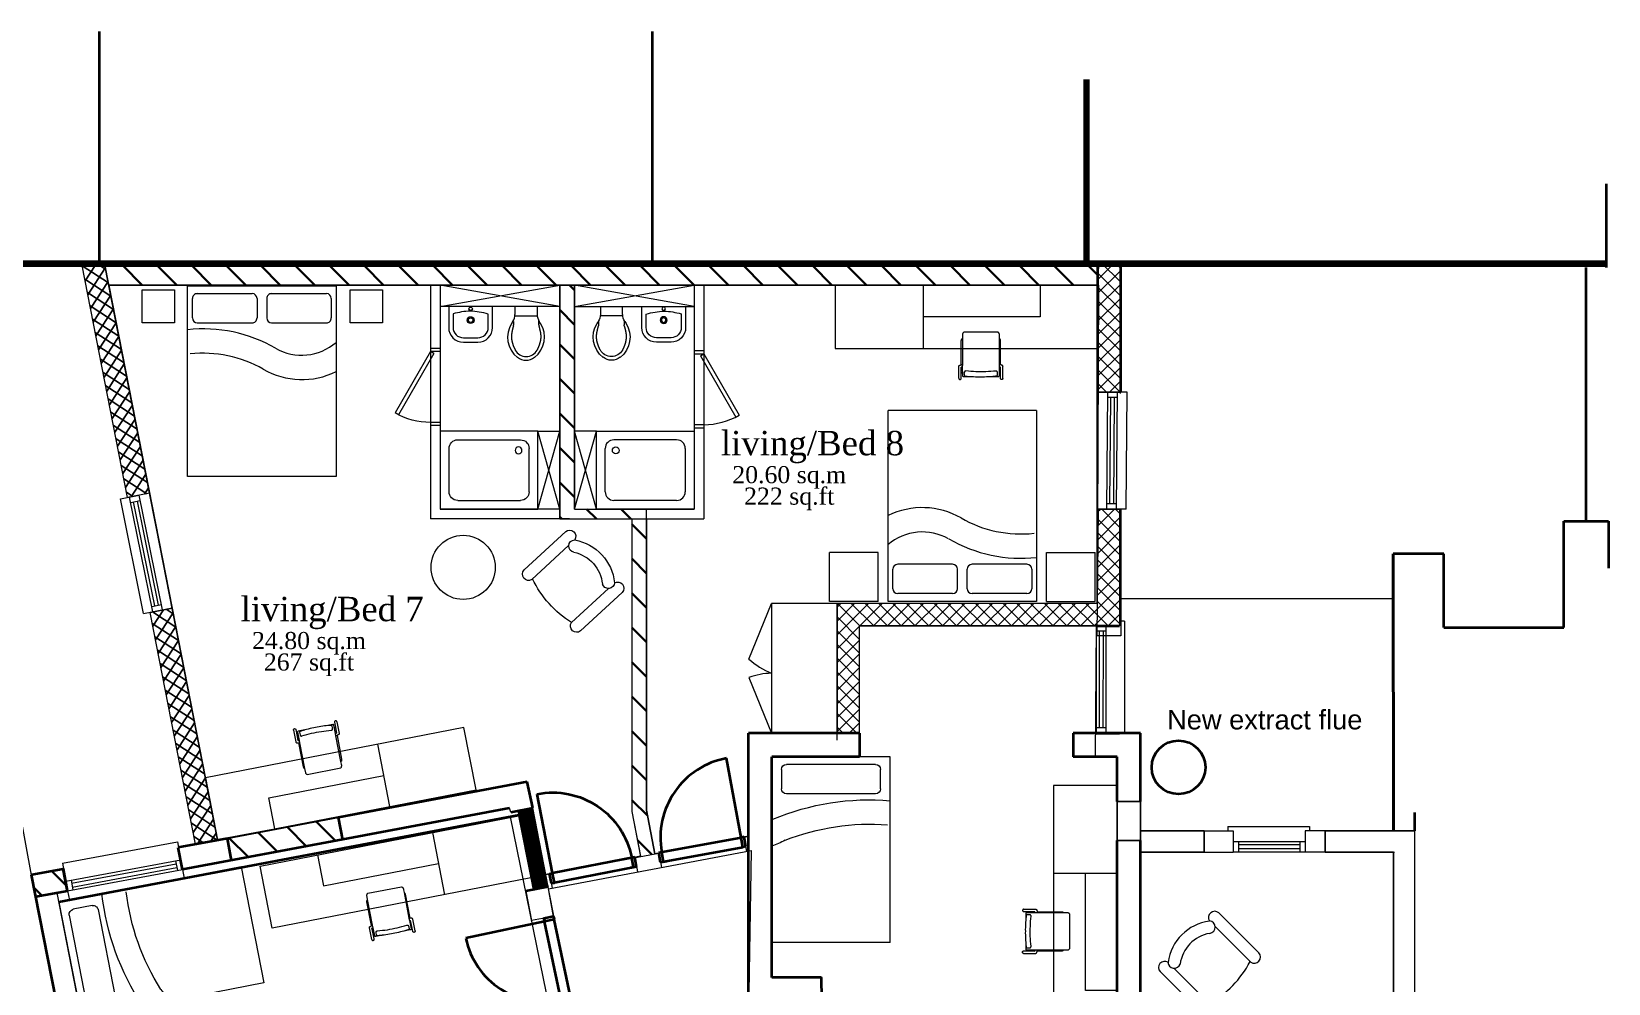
# Model space of a CAD drawing. Header units: millimetres. Extents: x -159872 to 386485, y -250577 to 158966.
# Drawn here: x 114507 to 130675, y 14224 to 23982 of the extents above; entities that cross this region are included whole.
import ezdxf

# ---------------------------------------------------------------- set-up
doc = ezdxf.new("R2010")
doc.units = ezdxf.units.MM
doc.layers.get('0').update_dxf_attribs({"lineweight": 25})
for name, color, linetype, lineweight in [('LDS-equipment-kitchen equipment', 3, 'Continuous', 13), ('LDS-ffe-furniture-loose', 5, 'Continuous', 13), ('LDS-hatch', 253, 'Continuous', 9), ('LDS-hatch_Hatch', 7, 'Continuous', 5), ('LDS-services-sanitary', 5, 'Continuous', 13), ('LDS-struct-extg-doors windows', 7, 'Continuous', 9), ('LDS-struct-extg-stairs', 7, 'Continuous', 9), ('LDS-struct-extg-walls', 1, 'Continuous', 40), ('LDS-text-1-50', 7, 'Continuous', 9), ('LDS-text-room names', 3, 'Continuous', 18)]:
    doc.layers.add(name, color=color, linetype=linetype, lineweight=lineweight)
doc.styles.add('Arial', font='Arial.ttf')
doc.styles.add('Times New Roman', font='Times New Roman.ttf')

# ---------------------------------------------------------------- blocks, each defined once
blk = doc.blocks.new('1000 X800 SHOWER')
at = {"layer": 'LDS-services-sanitary'}
for p, q in [((89, 178), (89, 822)), ((178, 911), (622, 911)), ((711, 178), (711, 822)), ((178, 89), (622, 89))]:
    blk.add_line(p, q, dxfattribs=at)
at = {"layer": 'LDS-services-sanitary', "flags": 128}
blk.add_lwpolyline([(800, 0), (0, 0), (0, 1000), (800, 1000)], close=True, dxfattribs=at)
at = {"layer": 'LDS-services-sanitary'}
blk.add_circle((603, 802), 35, dxfattribs=at)
for centre, start, end in [((178, 822), 90, 180), ((622, 822), 0, 90), ((178, 178), 180, 270), ((622, 178), 270, 0)]:
    blk.add_arc(centre, 88.8, start, end, dxfattribs=at)
blk = doc.blocks.new('WC1')
at = {"layer": 'LDS-equipment-kitchen equipment'}
for p, q in [((-18, 139), (-18, 98)), ((228, 45), (-1, 45)), ((0, -50), (0, 31)), ((0, -50), (0, 31)), ((227, 31), (227, -50)), ((227, 31), (227, -50)), ((242, 105), (242, 139)), ((0, -50), (227, -50))]:
    blk.add_line(p, q, dxfattribs=at)
for centre, radius, start, end in [((114, 364), 138, 50.8108, 129.1892), ((189, 264), 264, 128.1188, 212.0944), ((112, 336), 128, 28.2722, 151.7278), ((39, 264), 264, 327.9056, 51.8812), ((235, 282), 312, 210.4324, 214.5028), ((-132, 31), 132, 0, 33.8429), ((-132, 31), 132, 0, 33.8429), ((-49, 139), 30.6, 359.9576, 16.2225), ((360, 31), 132, 146.1572, 180), ((360, 31), 132, 146.1572, 180), ((273, 139), 30.7, 163.7994, 180.0206), ((-6, 282), 312, 325.4972, 329.5676)]:
    blk.add_arc(centre, radius, start, end, dxfattribs=at)
for points in [[(-1, 397), (-6, 388), (-10, 379), (-14, 370), (-18, 360), (-22, 351), (-25, 341), (-28, 331), (-31, 322), (-34, 312), (-36, 302), (-38, 293), (-39, 283), (-40, 274), (-40, 264), (-40, 254), (-40, 243), (-38, 232), (-37, 221), (-35, 209), (-32, 197), (-29, 184), (-26, 172), (-23, 160), (-20, 148)], [(243, 148), (247, 160), (250, 172), (253, 184), (256, 197), (258, 209), (260, 221), (262, 232), (263, 243), (264, 254), (264, 264), (263, 274), (262, 283), (261, 293), (259, 302), (257, 312), (255, 322), (252, 331), (249, 341), (246, 351), (242, 360), (238, 370), (234, 379), (229, 388), (225, 397)]]:
    blk.add_open_spline(points, degree=2, dxfattribs=at)
blk = doc.blocks.new('BASIN-4')
at = {"layer": 'LDS-services-sanitary'}
for p, q in [((0, 0), (225, 0)), ((225, 0), (450, 0))]:
    blk.add_line(p, q, dxfattribs=at)
at = {"layer": 'LDS-services-sanitary', "flags": 128}
for points in [[(450, 0), (450, 216, 0.414214), (300, 366), (150, 366, 0.414214), (0, 216), (0, 0)], [(405, 77), (405, 216, 0.414214), (300, 321), (150, 321, 0.414214), (45, 216), (45, 79)]]:
    blk.add_lwpolyline(points, format="xyb", dxfattribs=at)
at = {"layer": 'LDS-services-sanitary'}
for centre, radius in [((225, 140), 35), ((225, 140), 23), ((225, 23), 17.5)]:
    blk.add_circle(centre, radius, dxfattribs=at)
for centre, start, end in [((254, 747), 252.6405, 267.9769), ((204, 747), 272.0231, 286.6499)]:
    blk.add_arc(centre, 700, start, end, dxfattribs=at)
blk = doc.blocks.new('DOOR790L-PART OPEN')
at = {"layer": 'LDS-struct-extg-doors windows', "color": 4}
for p, q in [((-100, 32), (-463, 661)), ((-65, 52), (-428, 681)), ((0, 790), (-100, 790)), ((-100, 758), (-100, 790)), ((0, 758), (-100, 758)), ((0, 758), (0, 790)), ((-65, 52), (-100, 32)), ((0, 32), (-100, 32)), ((-100, 0), (-100, 32)), ((0, 0), (-100, 0)), ((0, 0), (0, 32))]:
    blk.add_line(p, q, dxfattribs=at)
blk.add_arc((-100, 33), 726, 90, 120.0282, dxfattribs=at)
blk = doc.blocks.new('F-sbed')
at = {"layer": 'LDS-ffe-furniture-loose', "linetype": 'Continuous'}
for p, q in [((1905, 14), (0, 14)), ((0, -1200), (0, 14)), ((1905, -1200), (1905, 14)), ((80, -1050), (80, -136)), ((130, -86), (330, -86)), ((380, -1050), (380, -136)), ((330, -1100), (130, -1100)), ((1905, -1200), (0, -1200))]:
    blk.add_line(p, q, dxfattribs=at)
for centre, radius, start, end in [((3008, -987), 2566, 157.2949, 184.7696), ((190, 268), 521, 329.6191, 330.8848), ((190, 268), 771, 329.6191, 340.7991), ((130, -136), 50, 90, 180), ((330, -136), 50, 0, 90), ((3043, -987), 2351, 158.4388, 184.5383), ((130, -1050), 50, 180, 270), ((330, -1050), 50, 270, 0)]:
    blk.add_arc(centre, radius, start, end, dxfattribs=at)
blk = doc.blocks.new('OFFICE CHAIR')
at = {"layer": 'LDS-ffe-furniture-loose'}
for p, q in [((-12, 20), (108, 349)), ((108, 349), (111, 353)), ((111, 353), (114, 354)), ((114, 354), (117, 355)), ((117, 355), (120, 356)), ((120, 356), (123, 356)), ((123, 356), (126, 356)), ((126, 356), (128, 356)), ((128, 356), (131, 356)), ((131, 356), (134, 356)), ((134, 356), (137, 355)), ((137, 355), (140, 354)), ((140, 354), (143, 353)), ((143, 353), (145, 352)), ((145, 352), (172, 342)), ((174, 343), (172, 342)), ((172, 342), (424, 250)), ((176, 344), (174, 343)), ((178, 345), (176, 344)), ((180, 345), (178, 345)), ((182, 346), (180, 345)), ((184, 346), (182, 346)), ((186, 346), (184, 346)), ((188, 346), (186, 346)), ((190, 346), (188, 346)), ((192, 346), (190, 346)), ((194, 345), (192, 346)), ((196, 345), (194, 345)), ((429, 260), (196, 345)), ((425, 252), (424, 250)), ((424, 250), (449, 242)), ((426, 254), (425, 252)), ((427, 256), (426, 254)), ((428, 258), (427, 256)), ((429, 260), (428, 258)), ((430, 261), (429, 260)), ((431, 263), (430, 261)), ((433, 265), (431, 263)), ((434, 266), (433, 265)), ((435, 268), (434, 266)), ((437, 269), (435, 268)), ((438, 271), (437, 269)), ((439, 272), (438, 271)), ((440, 274), (439, 272)), ((441, 275), (440, 274)), ((442, 276), (441, 275)), ((443, 277), (442, 276)), ((445, 278), (443, 277)), ((446, 279), (445, 278)), ((448, 279), (446, 279)), ((449, 279), (448, 279)), ((451, 279), (449, 279)), ((449, 242), (453, 252)), ((449, 242), (528, 213)), ((452, 279), (451, 279)), ((454, 278), (452, 279)), ((453, 252), (453, 252)), ((486, 240), (453, 252)), ((511, 231), (453, 252)), ((569, 237), (454, 278)), ((460, 144), (467, 169)), ((467, 169), (473, 194)), ((473, 194), (474, 196)), ((474, 196), (475, 198)), ((475, 198), (476, 199)), ((476, 199), (477, 201)), ((477, 201), (479, 202)), ((479, 202), (481, 203)), ((481, 203), (482, 204)), ((482, 204), (484, 205)), ((484, 205), (487, 205)), ((487, 240), (486, 240)), ((487, 205), (489, 205)), ((489, 205), (491, 205)), ((491, 205), (493, 204)), ((493, 204), (495, 203)), ((496, 225), (495, 225)), ((495, 203), (497, 203)), ((497, 225), (496, 225)), ((499, 226), (497, 225)), ((497, 203), (500, 202)), ((500, 226), (499, 226)), ((502, 227), (500, 226)), ((500, 202), (502, 201)), ((503, 227), (502, 227)), ((502, 201), (504, 200)), ((504, 228), (503, 227)), ((506, 228), (504, 228)), ((504, 200), (506, 199)), ((507, 229), (506, 228)), ((506, 199), (509, 199)), ((508, 230), (507, 229)), ((510, 230), (508, 230)), ((509, 199), (511, 198)), ((511, 231), (510, 230)), ((561, 213), (511, 231)), ((534, 200), (511, 136)), ((511, 198), (513, 197)), ((523, 188), (511, 136)), ((513, 197), (515, 196)), ((515, 196), (518, 195)), ((518, 195), (520, 195)), ((520, 195), (520, 194)), ((520, 194), (521, 194)), ((521, 194), (521, 194)), ((521, 194), (522, 193)), ((522, 193), (522, 193)), ((522, 193), (523, 192)), ((523, 192), (523, 191)), ((523, 191), (523, 191)), ((523, 191), (523, 190)), ((523, 190), (523, 189)), ((523, 189), (523, 189)), ((523, 189), (523, 188)), ((528, 213), (529, 212)), ((529, 212), (530, 212)), ((530, 212), (531, 211)), ((531, 211), (532, 210)), ((532, 210), (533, 209)), ((533, 209), (534, 208)), ((534, 208), (534, 206)), ((534, 206), (535, 205)), ((535, 203), (534, 201)), ((534, 201), (534, 200)), ((535, 205), (535, 204)), ((535, 204), (535, 203)), ((564, 213), (561, 213)), ((567, 213), (564, 213)), ((570, 214), (567, 213)), ((569, 237), (572, 235)), ((573, 216), (570, 214)), ((572, 235), (574, 233)), ((575, 218), (573, 216)), ((574, 233), (576, 230)), ((576, 221), (575, 218)), ((576, 230), (577, 227)), ((577, 224), (576, 221)), ((577, 227), (577, 224)), ((-11, 15), (-12, 20)), ((-10, 14), (-11, 15)), ((-10, 12), (-10, 14)), ((-9, 11), (-10, 12)), ((-8, 10), (-9, 11)), ((-7, 8), (-8, 10)), ((-6, 7), (-7, 8)), ((-5, 6), (-6, 7)), ((-4, 5), (-5, 6)), ((-3, 3), (-4, 5)), ((-2, 2), (-3, 3)), ((-1, 1), (-2, 2)), ((0, 0), (-1, 1)), ((43, -16), (0, 0)), ((411, -1), (420, 23)), ((420, 23), (429, 47)), ((429, 47), (437, 71)), ((437, 71), (445, 95)), ((445, 95), (453, 120)), ((453, 120), (460, 144)), ((470, 12), (463, -6)), ((476, 29), (470, 12)), ((483, 47), (476, 29)), ((489, 65), (483, 47)), ((495, 83), (489, 65)), ((500, 101), (495, 83)), ((506, 118), (500, 101)), ((511, 136), (506, 118)), ((44, -18), (43, -16)), ((295, -107), (43, -16)), ((44, -19), (44, -18)), ((45, -21), (44, -19)), ((46, -23), (45, -21)), ((48, -25), (46, -23)), ((49, -26), (48, -25)), ((50, -28), (49, -26)), ((52, -29), (50, -28)), ((54, -30), (52, -29)), ((55, -31), (54, -30)), ((57, -32), (55, -31)), ((59, -33), (57, -32)), ((292, -118), (59, -33)), ((292, -119), (293, -117)), ((292, -121), (292, -119)), ((292, -123), (292, -121)), ((292, -125), (292, -123)), ((292, -127), (292, -125)), ((292, -129), (292, -127)), ((292, -132), (292, -129)), ((292, -133), (292, -132)), ((292, -135), (292, -133)), ((292, -136), (292, -135)), ((292, -138), (292, -136)), ((292, -139), (292, -138)), ((293, -141), (292, -139)), ((293, -113), (294, -111)), ((293, -115), (293, -113)), ((293, -117), (293, -115)), ((293, -142), (293, -141)), ((294, -144), (293, -142)), ((294, -109), (295, -107)), ((294, -111), (294, -109)), ((296, -145), (294, -144)), ((319, -116), (295, -107)), ((297, -146), (296, -145)), ((298, -147), (297, -146)), ((300, -147), (298, -147)), ((415, -189), (300, -147)), ((316, -126), (315, -127)), ((373, -148), (315, -127)), ((316, -126), (319, -116)), ((349, -138), (316, -126)), ((399, -144), (319, -116)), ((350, -139), (349, -138)), ((366, -133), (365, -132)), ((367, -135), (366, -133)), ((367, -99), (368, -97)), ((367, -101), (367, -99)), ((367, -103), (367, -101)), ((367, -105), (367, -103)), ((368, -107), (367, -105)), ((368, -136), (367, -135)), ((368, -97), (369, -95)), ((369, -109), (368, -107)), ((369, -137), (368, -136)), ((369, -95), (380, -72)), ((370, -110), (369, -109)), ((369, -138), (369, -137)), ((370, -140), (369, -138)), ((372, -112), (370, -110)), ((371, -141), (370, -140)), ((371, -142), (371, -141)), ((372, -143), (371, -142)), ((373, -113), (372, -112)), ((373, -145), (372, -143)), ((375, -114), (373, -113)), ((373, -146), (373, -145)), ((373, -148), (373, -146)), ((423, -166), (373, -148)), ((377, -115), (375, -114)), ((404, -125), (377, -115)), ((380, -72), (390, -48)), ((390, -48), (401, -25)), ((400, -145), (399, -144)), ((401, -145), (400, -145)), ((401, -25), (411, -1)), ((403, -145), (401, -145)), ((404, -145), (403, -145)), ((405, -125), (404, -125)), ((405, -145), (404, -145)), ((406, -125), (405, -125)), ((405, -125), (405, -125)), ((406, -144), (405, -145)), ((407, -125), (406, -125)), ((406, -125), (406, -125)), ((407, -143), (406, -144)), ((408, -125), (407, -125)), ((408, -143), (407, -143)), ((409, -124), (408, -125)), ((408, -125), (408, -125)), ((409, -142), (408, -143)), ((410, -123), (409, -124)), ((409, -124), (409, -124)), ((410, -141), (409, -142)), ((412, -118), (410, -122)), ((410, -122), (410, -123)), ((410, -123), (410, -123)), ((411, -140), (410, -141)), ((434, -75), (411, -139)), ((411, -139), (411, -140)), ((415, -114), (412, -118)), ((417, -111), (415, -114)), ((419, -107), (417, -111)), ((421, -103), (419, -107)), ((423, -99), (421, -103)), ((425, -95), (423, -99)), ((427, -91), (425, -95)), ((429, -87), (427, -91)), ((431, -83), (429, -87)), ((433, -79), (431, -83)), ((434, -75), (433, -79)), ((442, -58), (434, -75)), ((449, -41), (442, -58)), ((456, -23), (449, -41)), ((463, -6), (456, -23)), ((415, -189), (418, -190)), ((418, -190), (421, -190)), ((421, -190), (424, -189)), ((426, -167), (423, -166)), ((424, -189), (427, -187)), ((428, -169), (426, -167)), ((427, -187), (429, -184)), ((430, -172), (428, -169)), ((429, -184), (431, -182)), ((431, -175), (430, -172)), ((431, -178), (431, -175)), ((431, -182), (431, -178))]:
    blk.add_line(p, q, dxfattribs=at)
blk = doc.blocks.new('Student Desk-Wardrob')
at = {"layer": 'LDS-ffe-furniture-loose'}
for p, q in [((1800, 650), (1800, 0)), ((2700, 650), (2700, 0))]:
    blk.add_line(p, q, dxfattribs=at)
at = {"layer": 'LDS-ffe-furniture-loose', "flags": 128}
for points in [[(2700, 0), (0, 0), (0, 650), (2700, 650)], [(600, 650), (600, 325), (1800, 325)]]:
    blk.add_lwpolyline(points, dxfattribs=at)
at = {"layer": 'LDS-ffe-furniture-loose', "rotation": 290.0000000000001}
blk.add_blockref('OFFICE CHAIR', (1016, 147), dxfattribs=at)
blk = doc.blocks.new('DOOR890R')
at = {"layer": 'LDS-struct-extg-walls'}
blk.add_line((858, 100), (858, 926), dxfattribs=at)
at = {"layer": 'LDS-struct-extg-walls', "color": 4}
for p, q in [((0, 0), (0, 100)), ((0, 100), (858, 100)), ((0, 0), (858, 0)), ((31, 0), (31, 100)), ((31, 0), (62, 0)), ((858, 0), (858, 100)), ((890, 100), (858, 100)), ((890, 0), (890, 100)), ((890, 0), (858, 0))]:
    blk.add_line(p, q, dxfattribs=at)
blk.add_arc((857, 100), 826, 89.9412, 180, dxfattribs=at)
blk = doc.blocks.new('F-double bed')
at = {"layer": 'LDS-ffe-furniture-loose', "linetype": 'Continuous'}
for p, q in [((0, 862), (0, 1362)), ((0, 1362), (500, 1362)), ((500, 862), (500, 1362)), ((0, 862), (500, 862)), ((0, -762), (0, 762)), ((0, 762), (1956, 762)), ((80, 100), (80, 662)), ((130, 712), (330, 712)), ((380, 100), (380, 662)), ((1956, -762), (1956, 762)), ((130, 50), (330, 50)), ((80, -662), (80, -100)), ((130, -50), (330, -50)), ((380, -662), (380, -100)), ((1956, -762), (0, -762)), ((330, -712), (130, -712)), ((0, -862), (0, -1362)), ((0, -862), (500, -862)), ((500, -862), (500, -1362)), ((0, -1362), (500, -1362))]:
    blk.add_line(p, q, dxfattribs=at)
for centre, radius, start, end in [((130, 662), 50, 90, 180), ((330, 662), 50, 0, 90), ((172, 409), 540, 330.1563, 40.8635), ((166, 410), 795, 330.0875, 26.2644), ((130, 100), 50, 180, 270), ((330, 100), 50, 270, 0), ((1925, -602), 1483, 150.0044, 186.2055), ((1925, -602), 1234, 150.0837, 186.1903), ((130, -100), 50, 90, 180), ((330, -100), 50, 0, 90), ((130, -662), 50, 180, 270), ((330, -662), 50, 270, 0)]:
    blk.add_arc(centre, radius, start, end, dxfattribs=at)
blk = doc.blocks.new('F-sa1')
at = {"layer": 'LDS-ffe-furniture-loose', "linetype": 'Continuous'}
for p, q in [((-424, -193), (-424, 387)), ((427, -193), (427, 387)), ((-299, -203), (-299, 312)), ((302, -203), (302, 312))]:
    blk.add_line(p, q, dxfattribs=at)
for centre, radius, start, end in [((0, 0), 497, 52.8056, 127.0134), ((-361, 384), 63.2, 12.0053, 177.1425), ((-252, 355), 63.7, 138.1443, 295.8824), ((0, 0), 372, 54.9453, 127.0134), ((253, 355), 64, 231.9776, 40.4503), ((364, 384), 63.2, 2.8575, 167.9947), ((-361, -190), 63.2, 182.8575, 347.9947), ((-16, 857), 1097, 255.0581, 286.7982), ((364, -190), 63.2, 192.0053, 357.1425)]:
    blk.add_arc(centre, radius, start, end, dxfattribs=at)

msp = doc.modelspace()

# ---------------------------------------------------------------- hatches: boundary and pattern name
at = {"layer": 'LDS-hatch_Hatch', "linetype": 'Continuous', "lineweight": 25}
h = msp.add_hatch(dxfattribs=at)
h.set_pattern_fill('ANSI37_3', color=8, scale=1.6, angle=12, style=0, pattern_type=2)
h.set_pattern_definition([(57, (108264.35, 12618.31), (-83.86706, 54.4639), []), (147, (108264.35, 12618.31), (-54.4639, -83.86706), [])])
h.paths.add_polyline_path([(115491.78386, 19205.89419), (115608.9004, 19228.82993), (115611.25442, 19229.29879), (115611.25595, 19229.29124), (115717.49631, 19250.09702), (115260.4363, 21583.97809), (115026.06731, 21583.97809)])
at = {"layer": 'LDS-hatch_Hatch', "linetype": 'Continuous', "lineweight": 35}
h = msp.add_hatch(dxfattribs=at)
h.set_pattern_fill('ANSI31_2', color=5, scale=4, angle=270, style=0, pattern_type=2)
h.set_pattern_definition([(315, (-415810.8, 153675.1), (176.7767, 176.7767), [])])
h.paths.add_polyline_path([(115260.4363, 21583.97809), (115299.60368, 21383.97809), (125433.87244, 21383.97809), (125433.87244, 21583.97809)])
at = {"layer": 'LDS-hatch_Hatch', "linetype": 'Continuous', "lineweight": 25}
h = msp.add_hatch(dxfattribs=at)
h.set_pattern_fill('ANSI37_3', color=8, scale=1.6, style=0, pattern_type=2)
h.set_pattern_definition([(45, (116986.57, 14825.9), (-70.7107, 70.7107), []), (135, (116986.57, 14825.9), (-70.7107, -70.7107), [])])
h.paths.add_polyline_path([(125447.22245, 21584.10979), (125677.22217, 21583.60927), (125677.22217, 20285.76183), (125433.87244, 20286.10329), (125433.87244, 21623.97809), (125677.22217, 21583.60927)])
at = {"layer": 'LDS-hatch_Hatch', "linetype": 'Continuous', "lineweight": 35}
h = msp.add_hatch(dxfattribs=at)
h.set_pattern_fill('ANSI31_2', color=5, scale=4, angle=270, style=0, pattern_type=2)
h.set_pattern_definition([(315, (-415789.71, 152376.1), (176.7767, 176.7767), [])])
h.paths.add_polyline_path([(120813.02171, 18986.01153), (120813.02171, 19084.1613), (120074.45086, 19086.01153), (120074.45086, 21383.97809), (119923.45086, 21383.97809), (119923.45086, 18986.01153)])
at = {"layer": 'LDS-hatch_Hatch', "linetype": 'Continuous', "lineweight": 25}
h = msp.add_hatch(dxfattribs=at)
h.set_pattern_fill('ANSI37_3', color=8, scale=1.6, style=0, pattern_type=2)
h.set_pattern_definition([(45, (115645.59, 11808.13), (-70.7107, 70.7107), []), (135, (115645.59, 11808.13), (-70.7107, -70.7107), [])])
h.paths.add_polyline_path([(125663.09471, 19085.43901), (125436.94159, 19085.75634), (125432.67014, 18118.70911), (122766.03101, 18118.42994), (122766.03101, 16788.42994), (122996.03101, 16788.42994), (122996.03101, 17888.50577), (125422.48833, 17888.7082), (125422.48833, 17888.72822), (125662.48833, 17888.72822)])
at = {"layer": 'LDS-hatch_Hatch', "linetype": 'Continuous', "lineweight": 35}
h = msp.add_hatch(dxfattribs=at)
h.set_pattern_fill('ANSI31_2', color=5, scale=4, angle=270, style=0, pattern_type=2)
h.set_pattern_definition([(315, (-415378.06, 149446.62), (176.7767, 176.7767), [])])
h.paths.add_polyline_path([(120662.02171, 15987.25485), (120751.87362, 15525.00683), (120897.76555, 15552.55261), (120813.02171, 16001.38514), (120813.02171, 18986.01153), (120662.02171, 18986.01153)])
at = {"layer": 'LDS-hatch_Hatch', "linetype": 'Continuous', "lineweight": 25}
h = msp.add_hatch(dxfattribs=at)
h.set_pattern_fill('ANSI37_3', color=8, scale=1.6, angle=12, style=0, pattern_type=2)
h.set_pattern_definition([(57, (108960.69, 9084.7), (-83.86706, 54.4639), []), (147, (108960.69, 9084.7), (-54.4639, -83.86706), [])])
h.paths.add_polyline_path([(115722.40729, 18028.26402), (115948.11974, 18072.46684), (116413.83629, 15694.38294), (116188.12384, 15650.18011), (115722.40729, 18028.26402)])
h = msp.add_hatch(dxfattribs=at)
h.set_pattern_fill('ANSI31_6', color=254, style=0, pattern_type=2)
h.set_pattern_definition([(45, (1473.34678, -122496.96909), (-0.08838834765, 0.08838834765), [])])
h.paths.add_polyline_path([(119642.80918, 16023.26592), (119497.66463, 15995.05268), (119655.262, 15184.28447), (119803.48771, 15213.09663), (119778.57923, 15341.23962)])
at = {"layer": 'LDS-hatch_Hatch', "linetype": 'Continuous', "lineweight": 35}
h = msp.add_hatch(dxfattribs=at)
h.set_pattern_fill('ANSI31_2', color=5, scale=4, angle=270, style=0, pattern_type=2)
h.set_pattern_definition([(315, (-419051.5, 147895.83), (176.7767, 176.7767), [])])
h.paths.add_polyline_path([(117697.26378, 15698.64906), (117655.14621, 15924.1663), (116515.65112, 15711.35436), (116557.87583, 15485.2634)])
h = msp.add_hatch(dxfattribs=at)
h.set_pattern_fill('ANSI31_2', color=5, scale=4, angle=270, style=0, pattern_type=2)
h.set_pattern_definition([(315, (-421465.4, 147445.02), (176.7767, 176.7767), [])])
h.paths.add_polyline_path([(114508.24949, 15336.41982), (114552.43519, 15110.79483), (114876.84091, 15171.36992), (114832.65217, 15397.01047)])

# ---------------------------------------------------------------- linework, layer by layer
at = {"flags": 128}
for points in [[(125877.35093, 16089.79992), (125637.23985, 16089.79992), (125637.23985, 15689.84237), (125877.35093, 15689.84237)], [(126529.82782, 15789.94234), (125877.43549, 15789.94234), (125877.43549, 15567.97025), (126529.82782, 15567.97025)]]:
    msp.add_lwpolyline(points, close=True, dxfattribs=at)
at = {"layer": 'LDS-ffe-furniture-loose'}
for p, q in [((116106.96805, 21376.10666), (117630.96805, 21376.10666)), ((116106.96805, 19420.10666), (116106.96805, 21376.10666)), ((117630.96805, 21376.10666), (117630.96805, 19420.10666)), ((116156.96805, 21046.10666), (116156.96805, 21246.10666)), ((116206.96805, 21296.10666), (116768.96805, 21296.10666)), ((116818.96805, 21246.10666), (116818.96805, 21046.10666)), ((116918.96805, 21246.10666), (116918.96805, 21046.10666)), ((116968.96805, 21296.10666), (117530.96805, 21296.10666)), ((117580.96805, 21246.10666), (117580.96805, 21046.10666)), ((116206.96805, 20996.10666), (116768.96805, 20996.10666)), ((116968.96805, 20996.10666), (117530.96805, 20996.10666)), ((117630.96805, 19420.10666), (116106.96805, 19420.10666)), ((121863.02956, 17548.2507), (122093.50871, 18118.42994)), ((121863.02956, 17358.60917), (122093.50871, 16788.42994))]:
    msp.add_line(p, q, dxfattribs=at)
at = {"layer": 'LDS-ffe-furniture-loose', "flags": 128}
for points in [[(115972.19586, 20996.57816), (115642.2681, 20996.57816), (115642.2681, 21334.77816), (115972.19586, 21334.77816)], [(118104.03106, 20996.57816), (117774.1033, 20996.57816), (117774.1033, 21334.77816), (118104.03106, 21334.77816)], [(122766.03101, 18118.42994), (122093.50871, 18118.42994), (122093.50871, 16788.42994), (122766.03101, 16788.42994)]]:
    msp.add_lwpolyline(points, close=True, dxfattribs=at)
at = {"layer": 'LDS-ffe-furniture-loose'}
msp.add_circle((118932.57259, 18489.14243), 328.80902, dxfattribs=at)
for centre, radius, start, end in [((116206.96805, 21246.10666), 50, 89.999999998, 180), ((116768.96805, 21246.10666), 50, 0, 89.999999998), ((116968.96805, 21246.10666), 50, 89.999999998, 180), ((117530.96805, 21246.10666), 50, 0, 89.999999998), ((116206.96805, 21046.10666), 50, 180, 269.999999998), ((116768.96805, 21046.10666), 50, 269.999999998, 0), ((116968.96805, 21046.10666), 50, 180, 269.999999998), ((117530.96805, 21046.10666), 50, 269.999999998, 0), ((116267.32431, 19451.31377), 1483.48515, 60.004407921, 96.205471042), ((117277.68149, 21204.47733), 539.97963, 240.156261505, 310.863491015), ((116267.32434, 19451.26251), 1233.53636, 60.08368086, 96.190253916), ((117279.08003, 21209.70786), 795.20207, 240.0875402, 296.264392159), ((122410.97381, 18164.48056), 824.6103, 228.356885781, 247.357002847), ((122093.50871, 16788.42994), 615, 90, 112.009656658)]:
    msp.add_arc(centre, radius, start, end, dxfattribs=at)
at = {"layer": 'LDS-hatch'}
for p, q in [((116056.49807, 15391.64297), (116073.79189, 15300.13939)), ((114876.60156, 15172.76997), (114895.03468, 15077.93975))]:
    msp.add_line(p, q, dxfattribs=at)
at = {"layer": 'LDS-hatch', "flags": 128}
for points in [[(115717.49631, 19250.09702), (115491.78386, 19205.89419), (115026.06731, 21583.97809), (125447.22245, 21584.10979), (125434.85711, 21383.97809), (115299.60368, 21383.97809), (115948.11974, 18072.46684)], [(125447.22245, 21584.10979), (125677.22217, 21583.60927), (125677.22217, 20285.76183), (125433.87244, 20286.10329), (125433.87244, 21623.97809), (125677.22217, 21583.60927)], [(125445.28072, 19085.74464), (125675.28071, 19085.6281), (125675.3889, 17788.7293), (125432.5786, 17788.70904), (125445.28072, 19085.74464)], [(115722.40729, 18028.26402), (115948.11974, 18072.46684), (116413.83629, 15694.38294), (116188.12384, 15650.18011), (115722.40729, 18028.26402)], [(125185.73069, 16548.42994), (125637.43577, 16548.42994), (125637.35441, 16089.84235), (125877.35094, 16089.84235), (125877.47447, 16788.42994), (125185.73069, 16788.42994)], [(125637.28344, 13262.46796), (125876.85098, 13262.46796), (125877.35441, 15689.84236), (125637.28344, 15689.84236), (125636.85276, 13262.46796)], [(119806.40895, 15193.84387), (121884.80802, 15586.26532), (121856.97831, 13922.0298), (122002.68469, 13922.0298), (122002.68469, 11723.29648), (122459.89702, 11719.31105), (122447.55836, 10303.8095), (122452.36254, 10323.95636), (122452.36254, 9235.13762), (122712.89576, 9227.31208), (122713.19063, 9401.44541), (122443.20089, 9401.44541), (122443.20089, 9191.40902), (122165.64005, 9191.40902), (122775.17291, 6053.30411), (123562.51343, 6053.30411), (123555.71004, 4517.50324), (122666.01479, 4540.79178), (122672.81818, 4800.70275), (121861.73129, 4808.67419), (119806.40895, 15193.84387)]]:
    msp.add_lwpolyline(points, dxfattribs=at)
at = {"layer": 'LDS-services-sanitary'}
for p, q in [((118598.45086, 21383.97809), (118598.45086, 18986.01153)), ((118698.45086, 21383.97809), (118698.45086, 19086.01153)), ((119923.45086, 21383.97809), (118698.45086, 21383.97809)), ((119923.45086, 21163.97809), (118698.45086, 21383.97809)), ((118698.45086, 21163.97809), (119923.45086, 21383.97809)), ((119923.45086, 21383.97809), (119923.45086, 19086.01153)), ((120074.45086, 21383.97809), (120074.45086, 19086.01153)), ((120074.45086, 21383.97809), (121299.45086, 21383.97809)), ((120074.45086, 21163.97809), (121299.45086, 21383.97809)), ((121299.45086, 21163.97809), (120074.45086, 21383.97809)), ((121299.45086, 21383.97809), (121299.45086, 19086.01153)), ((121399.45086, 21383.97809), (121399.45086, 18986.01153)), ((119923.45086, 21163.97809), (118698.45086, 21163.97809)), ((120074.45086, 21163.97809), (121299.45086, 21163.97809)), ((119698.45086, 19886.04153), (119923.45086, 19886.04153)), ((119923.45086, 19086.01153), (119698.45086, 19886.04153)), ((119698.45086, 19086.01153), (119923.45086, 19886.04153)), ((120299.45086, 19886.04153), (120074.45086, 19886.04153)), ((120074.45086, 19086.01153), (120299.45086, 19886.04153)), ((120299.45086, 19086.01153), (120074.45086, 19886.04153)), ((119923.45086, 19086.01153), (118698.45086, 19086.01153)), ((120074.45086, 19086.01153), (121299.45086, 19086.01153)), ((120023.45086, 18986.01153), (118598.45086, 18986.01153)), ((119974.45086, 18986.01153), (121399.45086, 18986.01153))]:
    msp.add_line(p, q, dxfattribs=at)
at = {"layer": 'LDS-struct-extg-doors windows'}
for p, q in [((114508.45806, 15335.28428), (113355.04061, 21583.97809)), ((115491.78386, 19205.89419), (115026.06731, 21583.97809)), ((115260.4363, 21583.97809), (115251.77976, 21628.18092)), ((119337.02171, 21583.97809), (115260.4363, 21583.97809)), ((115260.4363, 21583.97809), (115717.49631, 19250.09702)), ((115717.49631, 19250.09702), (115260.4363, 21583.97809)), ((125435.03632, 21583.75822), (125433.87196, 20285.76183)), ((125665.03627, 21583.60927), (125663.87201, 20285.76183)), ((125676.05791, 20285.76183), (125677.22241, 21583.97809)), ((125677.22217, 21583.60927), (125676.05791, 20285.76183)), ((115299.60368, 21383.97809), (125447.09284, 21383.97809)), ((119923.45086, 18986.01153), (119923.45086, 21383.97809)), ((120074.45086, 19086.01153), (120074.45086, 21383.97809)), ((125432.18962, 19086.79535), (125433.87196, 20285.76183)), ((125675.66934, 20285.76183), (125433.87196, 20285.76183)), ((125433.87196, 20285.76183), (125663.87174, 20285.4391)), ((125532.18342, 19086.65504), (125542.13039, 20285.61764)), ((125641.87539, 20230.15654), (125541.87646, 20230.61823)), ((125544.53061, 20285.60656), (125542.13039, 20285.61764)), ((125739.24515, 20284.70758), (125542.13039, 20285.61764)), ((125562.43703, 19141.51595), (125571.87614, 20230.47972)), ((125602.4366, 19141.33128), (125611.87571, 20230.29505)), ((125632.18236, 19086.19336), (125642.12932, 20285.15596)), ((125729.29819, 19085.74498), (125739.24515, 20284.70758)), ((115717.49631, 19250.09702), (115491.78386, 19205.89419)), ((115947.92134, 18073.47993), (115717.49631, 19250.09702)), ((115417.93485, 19190.79419), (115611.25442, 19229.29879)), ((115656.47191, 18015.75788), (115417.93485, 19190.79419)), ((115751.71789, 18034.72859), (115513.18084, 19209.7649)), ((115523.92448, 19155.82443), (115621.99806, 19175.35833)), ((115770.39632, 18094.52923), (115553.34655, 19161.6846)), ((115809.62576, 18102.34278), (115592.57598, 19169.49816)), ((115608.9004, 19228.82993), (115611.25442, 19229.29879)), ((115849.79147, 18054.26249), (115611.25442, 19229.29879)), ((120074.45086, 19086.01153), (120828.12756, 19086.01153)), ((125432.18817, 19085.76301), (125662.18794, 19085.44028)), ((125432.67862, 18120.62773), (125433.04589, 19087.67949)), ((125433.09483, 19085.76183), (125432.67862, 18120.62773)), ((125675.66934, 19085.76183), (125433.09483, 19085.76183)), ((125729.29819, 19085.74498), (125532.18342, 19086.65504)), ((125632.43628, 19141.19277), (125532.43735, 19141.65445)), ((125663.09488, 19085.76183), (125662.48833, 17888.72822)), ((125675.28078, 19085.76183), (125674.69957, 17938.72822)), ((125675.01166, 18170.28587), (125675.28078, 19085.76183)), ((119923.45086, 18986.01153), (120701.95219, 18986.01153)), ((120662.02171, 18986.01153), (120662.02171, 15987.25485)), ((120813.02171, 18986.01153), (120813.02171, 16001.38514)), ((115740.97425, 18088.66906), (115839.04783, 18108.20295)), ((125432.67862, 18120.62773), (122766.03101, 18118.50091)), ((122766.03101, 16788.42994), (122766.03101, 18118.50091)), ((122766.03101, 16718.10596), (122766.03101, 18118.42994)), ((125675.01166, 18170.28587), (128465.99127, 18170.28587)), ((115656.47191, 18015.75788), (115849.79147, 18054.26249)), ((115948.11974, 18072.46684), (115722.40729, 18028.26402)), ((116188.12384, 15650.18011), (115722.40729, 18028.26402)), ((116413.83629, 15694.38294), (115948.11974, 18072.46684)), ((125662.57866, 17888.72823), (122996.03101, 17888.50577)), ((122996.03101, 16788.42994), (122996.03101, 17888.50577)), ((125422.48833, 17888.72822), (125422.46266, 16788.06111)), ((125522.48833, 17833.72822), (125422.48833, 17833.72822)), ((125432.57861, 17888.72822), (125432.5786, 17888.70904)), ((125452.48833, 17833.72822), (125452.46266, 16843.06111)), ((125492.48833, 17833.72822), (125492.46266, 16843.06111)), ((125522.48833, 17888.72822), (125522.46266, 16788.06111)), ((125714.00038, 17938.72822), (125662.48833, 17938.72822)), ((125714.00038, 17938.72822), (125714.00038, 16788.72822)), ((125522.46266, 16843.06111), (125422.46266, 16843.06111)), ((125431.93081, 16788.42994), (125431.93066, 16788.21006)), ((125661.93062, 16788.06111), (125661.93062, 16788.06111)), ((125714.00038, 16788.72822), (125662.48833, 16788.72822)), ((125674.11685, 16788.72822), (125674.11652, 16788.06111)), ((119420.31043, 15980.01655), (119407.76901, 16021.84523)), ((119803.48771, 15213.09663), (119645.89033, 16023.86484)), ((125637.23985, 15689.84237), (125637.35441, 16089.84235)), ((125637.31058, 16089.84236), (125877.35093, 16089.79992)), ((125637.35441, 16089.84235), (125877.35094, 16089.84235)), ((125877.35441, 16089.84235), (125877.35441, 15689.84236)), ((116515.65112, 15711.35436), (117655.14621, 15924.1663)), ((119655.262, 15184.28447), (119497.66463, 15995.05268)), ((120662.02171, 15987.25485), (120749.38716, 15524.53736)), ((120813.02171, 16001.38514), (120897.76555, 15552.55261)), ((116557.87583, 15485.2634), (117697.27672, 15698.65149)), ((117697.27672, 15698.65147), (117697.70443, 15696.28963)), ((119778.57923, 15341.23962), (121856.97831, 15733.66107)), ((121810.7282, 15725.00629), (121838.55792, 15577.61054)), ((125637.23985, 15689.84237), (125877.2802, 15689.79992)), ((125637.28344, 15689.84236), (125877.28021, 15689.84236)), ((125877.43549, 15789.94234), (126827.35093, 15789.94234)), ((126529.82782, 15567.97025), (126529.82782, 15789.94234)), ((126773.02335, 15834.19831), (126773.02335, 15789.94234)), ((126773.02335, 15834.19831), (127610.26295, 15834.19831)), ((126827.35093, 15789.94234), (126827.35093, 15567.97025)), ((127564.59053, 15789.94234), (127564.59053, 15567.97025)), ((127769.59053, 15789.94234), (127564.59053, 15789.94234)), ((127610.26295, 15834.19831), (127610.26295, 15789.94234)), ((127769.59053, 15567.97025), (127769.59053, 15789.94234)), ((127769.59053, 15789.94234), (128689.59053, 15789.94234)), ((128689.59053, 9155.76681), (128689.59053, 15789.94234)), ((114825.21224, 15456.54571), (116005.10876, 15675.41871)), ((116005.10876, 15675.41871), (116038.67877, 15490.04253)), ((119806.40895, 15193.84387), (121884.80802, 15586.26532)), ((120939.24294, 15560.55065), (120967.07266, 15413.1549)), ((125877.43549, 15567.97025), (126529.82782, 15567.97025)), ((126529.82782, 15567.97025), (126827.35093, 15567.97025)), ((126827.35093, 15677.28219), (126882.35093, 15677.28219)), ((126827.35093, 15677.28219), (126882.35093, 15677.28219)), ((126827.35093, 15677.28219), (127564.59053, 15677.28219)), ((127564.59053, 15567.97025), (126827.35093, 15567.97025)), ((126882.35093, 15677.28219), (126882.35093, 15567.97025)), ((126882.35093, 15647.28219), (127509.59053, 15647.28219)), ((126882.35093, 15607.28219), (127509.59053, 15607.28219)), ((127509.59053, 15677.28219), (127564.59053, 15677.28219)), ((127509.59053, 15677.28219), (127509.59053, 15567.97025)), ((127509.59053, 15677.28219), (127564.59053, 15677.28219)), ((127564.59053, 15567.97025), (127509.59053, 15567.97025)), ((127769.59053, 15567.97025), (127564.59053, 15567.97025)), ((127769.59053, 15567.97025), (128469.59053, 15567.97025)), ((128469.59053, 15567.97025), (127769.59053, 15567.97025)), ((127769.59053, 15567.97025), (128482.05236, 15567.97025)), ((128469.59053, 9157.68451), (128469.59053, 15567.97025)), ((114825.21224, 15456.54571), (114858.78225, 15271.16952)), ((114858.78225, 15271.16952), (116038.67877, 15490.04253)), ((114876.60156, 15172.76997), (116056.49807, 15391.64297)), ((114918.2478, 15251.45027), (115989.90481, 15450.72205)), ((114925.37552, 15212.09045), (115997.03253, 15411.36223)), ((115984.55902, 15480.24191), (116002.42014, 15381.61142)), ((116056.07036, 15394.00481), (116056.49807, 15391.64297)), ((120691.16542, 15518.58345), (120719.91377, 15366.32224)), ((114912.90201, 15280.97014), (114930.72131, 15182.57059)), ((115358.37275, 15262.13942), (115357.52076, 15266.48994)), ((119858.67434, 14909.85016), (119803.48771, 15213.09663)), ((119817.83101, 15348.65073), (119845.66073, 15201.25498)), ((118283.65007, -2797.14825), (114768.70567, 15151.17822)), ((119574.93924, 15168.67131), (119633.64588, 14868.89812)), ((119589.70611, 15089.63141), (119590.39277, 15089.76105)), ((119608.25925, 14991.36757), (119609.61183, 14991.62295)), ((119858.67434, 14909.85016), (119633.64588, 14868.89812))]:
    msp.add_line(p, q, dxfattribs=at)
at = {"layer": 'LDS-struct-extg-doors windows', "flags": 128}
for points in [[(125446.05786, 20285.76183), (125447.22245, 21584.10979), (119488.02171, 21583.97809)], [(125876.12514, 9157.68451), (128689.59053, 9157.68451), (128689.59053, 15789.94234), (127769.59053, 15789.94234), (127769.59053, 15567.97025), (128469.59053, 15567.97025), (128469.59053, 9157.68451)]]:
    msp.add_lwpolyline(points, dxfattribs=at)
msp.add_lwpolyline([(126529.82782, 15788.4989), (125877.43549, 15788.4989), (125877.43549, 15567.97025), (126529.82782, 15567.97025)], close=True, dxfattribs=at)
at = {"layer": 'LDS-struct-extg-walls'}
for p, q in [((115204.77992, 21572.7575), (115204.77992, 23982.39149)), ((120874.77992, 21583.97809), (120874.77992, 23982.39149)), ((125305.52268, 21603.97809), (125305.52268, 23489.77692)), ((125325.52268, 21603.97809), (125325.52268, 23489.77692)), ((125345.52268, 21583.97809), (125345.52268, 23489.77692)), ((130654.77428, 21563.97809), (130654.77428, 22420.65751)), ((112995.52268, 21623.97809), (130654.77428, 21623.97809)), ((112995.52268, 21603.97809), (130654.77428, 21603.97809)), ((112995.52268, 21583.97809), (130654.77428, 21583.97809)), ((130447.38141, 18963.97809), (130447.38141, 21563.97809)), ((125663.87201, 20285.76183), (125676.05791, 20285.76183)), ((130217.38141, 18963.97809), (130674.7236, 18963.97809)), ((130217.38141, 17873.97809), (130217.38141, 18963.97809)), ((130674.7236, 18963.97809), (130674.7236, 18482.51817)), ((128469.59053, 15793.51232), (128465.99127, 18629.20729)), ((128987.38141, 18629.20729), (128465.99127, 18629.20729)), ((128465.99127, 18629.20729), (128469.59053, 15793.51232)), ((128987.38141, 17873.97809), (128987.38141, 18629.20729)), ((125422.48833, 17888.72822), (125662.48833, 17888.72822)), ((128987.38141, 17873.97809), (130217.38141, 17873.97809)), ((122996.03101, 16788.42994), (121856.97831, 16788.42994)), ((121856.97831, 13922.0298), (121856.97831, 16788.42994)), ((122996.03101, 16788.42994), (122996.03101, 16548.42994)), ((125877.47447, 16788.42994), (125185.73069, 16788.42994)), ((125185.73069, 16788.42994), (125185.73069, 16548.42994)), ((125422.46266, 16788.06111), (125662.46266, 16788.06111)), ((125877.35094, 16089.84235), (125877.47447, 16788.42994)), ((122996.03101, 16548.42994), (122096.97831, 16548.42994)), ((122096.97831, 14283.3378), (122096.97831, 16548.42994)), ((125637.43577, 16548.42994), (125185.73069, 16548.42994)), ((125637.35441, 16089.84235), (125637.43577, 16548.42994)), ((119589.70611, 16290.02348), (117655.03907, 15924.74)), ((119646.97465, 16024.07561), (119589.70611, 16290.02348)), ((119407.85319, 16021.86114), (117697.26378, 15698.64904)), ((119420.31043, 15980.01655), (119646.97465, 16024.07561)), ((119506.62953, 15948.93224), (114787.1551, 15056.97009)), ((117697.70443, 15696.28963), (117655.03907, 15924.74)), ((128689.59053, 15789.94234), (128689.59053, 15977.12495)), ((116515.65112, 15711.35436), (116012.29825, 15617.34011)), ((117697.37782, 15698.03843), (116056.49807, 15391.64297)), ((116557.87583, 15485.2634), (116515.65112, 15711.35436)), ((125636.85276, 13262.46796), (125637.28344, 15689.84236)), ((125876.85098, 13262.46796), (125877.28021, 15689.84236)), ((116056.49807, 15391.64297), (116012.29825, 15617.34011)), ((114832.65217, 15397.01047), (114511.7186, 15337.06777)), ((114876.84091, 15171.36992), (114832.20547, 15399.29144)), ((114876.60156, 15172.76997), (114834.37684, 15398.86093)), ((116052.94577, 15410.66369), (116052.8128, 15410.63887)), ((115009.95723, 12774.55448), (114508.35717, 15335.86999)), ((119803.48771, 15213.09663), (119574.93924, 15168.67131)), ((114876.84091, 15171.36992), (114552.58953, 15110.82365)), ((122603.92409, 14283.61571), (122096.97831, 14283.61571)), ((122603.92409, 14283.61571), (122613.74556, 13459.9369))]:
    msp.add_line(p, q, dxfattribs=at)
msp.add_circle((126266.94998, 16439.16561), 275, dxfattribs=at)
at = {"layer": 'LDS-text-1-50'}
msp.add_line((127564.59053, 15567.97025), (126827.35093, 15567.97025), dxfattribs=at)
at = {"layer": 'LDS-text-1-50', "flags": 128}
for points in [[(119778.57923, 15341.23962), (119589.70611, 16290.02348), (116413.83629, 15694.38294), (115299.60368, 21383.97809), (119923.45086, 21383.97809), (119923.45086, 18986.01153), (120662.02171, 18986.01153), (120662.02171, 15987.25485), (120750.86648, 15530.18816)], [(115438.91255, 11728.90732), (120091.81523, 12633.36982), (119419.3815, 15932.44687), (114787.15511, 15056.97004)]]:
    msp.add_lwpolyline(points, close=True, dxfattribs=at)
for points in [[(121856.97831, 15733.66107), (120897.76555, 15552.55261), (120813.02171, 16001.38514), (120813.02171, 19083.58909), (120074.45086, 19086.01153), (120074.45086, 21383.97809), (125447.09284, 21383.97809), (125432.67014, 18118.70911), (122766.03101, 18118.42994), (122766.03101, 16788.42994), (121856.97831, 16788.42994), (121856.97831, 15733.66107)], [(125422.48833, 17888.72822), (125411.58323, 16548.42994), (125637.43545, 16546.59233), (125637.43545, 9207.46544), (122712.57161, 9227.31429), (122755.902, 10860.86105), (122664.85444, 10863.27612), (122664.85444, 10863.27612), (122664.85444, 12259.9369), (122153.68469, 12259.9369), (122153.68469, 13459.9369), (122613.68016, 13465.42185), (122613.68016, 14283.61571), (122096.97831, 14283.61571), (122096.97831, 16548.42994), (122996.03101, 16548.42994), (122996.03101, 17888.50577), (125422.48833, 17888.72822)], [(126529.82782, 15567.97025), (125877.43549, 15567.97025), (125876.13363, 9205.74929), (125876.08581, 8935.28342), (125725.82317, 8936.59323), (125722.55449, 8561.60747), (124062.61755, 8576.07683), (124065.88623, 8951.06258), (123720.51343, 8954.07313), (123720.51343, 4777.41422)]]:
    msp.add_lwpolyline(points, dxfattribs=at)

# ---------------------------------------------------------------- block references
at = {"layer": 'LDS-ffe-furniture-loose', "xscale": -1}
msp.add_blockref('Student Desk-Wardrob', (125447.09284, 20733.97809), dxfattribs=at)
at = {"layer": 'LDS-ffe-furniture-loose'}
for name, p, rotation in [('F-double bed', (124050.35977, 18140.67572), 90), ('Student Desk-Wardrob', (116975.1564, 14789.6933), 11)]:
    msp.add_blockref(name, p, dxfattribs=dict(at, rotation=rotation))
at = {"layer": 'LDS-ffe-furniture-loose', "xscale": -1}
for name, p, rotation in [('Student Desk-Wardrob', (116289.81044, 16332.44061), 190.9999999999982), ('F-sbed', (122110.97831, 16548.42994), 90), ('Student Desk-Wardrob', (124986.58476, 13552.00851), 270), ('F-sbed', (115016.12589, 13879.01747), 191)]:
    msp.add_blockref(name, p, dxfattribs=dict(at, rotation=rotation))
at = {"layer": 'LDS-services-sanitary'}
for name, p, rotation in [('BASIN-4', (119234.40074, 21163.97809), 180), ('WC1', (119691.10892, 21113.97809), 180), ('DOOR790L-PART OPEN', (121299.45086, 20711.18972), 180), ('1000 X800 SHOWER', (121299.45086, 19086.01153), 90)]:
    msp.add_blockref(name, p, dxfattribs=dict(at, rotation=rotation))
at = {"layer": 'LDS-services-sanitary', "xscale": -1}
for name, p, rotation in [('WC1', (120340.23576, 21113.97809), 180), ('BASIN-4', (120763.50097, 21163.97809), 180), ('DOOR790L-PART OPEN', (118698.45086, 20734.10977), 180), ('1000 X800 SHOWER', (118698.45086, 19086.01153), 270)]:
    msp.add_blockref(name, p, dxfattribs=dict(at, rotation=rotation))
at = {"layer": 'LDS-struct-extg-doors windows'}
for p, rotation in [((120956.45133, 15466.64401), 10.38423508045707), ((120043.65613, 14039.57904), 102)]:
    msp.add_blockref('DOOR890R', p, dxfattribs=dict(at, rotation=rotation))
at = {"layer": 'LDS-struct-extg-doors windows', "xscale": -1, "rotation": 10.99999999999996}
msp.add_blockref('DOOR890R', (120710.24632, 15420.42073), dxfattribs=at)
at = {"layer": 'LDS-struct-extg-stairs', "xscale": -1, "rotation": 312.7953980462589}
msp.add_blockref('F-sa1', (119990.01962, 18280.44581), dxfattribs=at)
msp.add_blockref('F-sa1', (119990.01962, 18280.44581), dxfattribs=at)
at = {"layer": 'LDS-struct-extg-stairs', "rotation": 45}
msp.add_blockref('F-sa1', (126651.5438, 14371.01451), dxfattribs=at)

# ---------------------------------------------------------------- texts
at = {"layer": 'LDS-text-1-50', "attachment_point": 8, "line_spacing_factor": 0.25, "style": 'Times New Roman'}
for s, insert, char_height in [('{\\C4;living/Bed 8}', (122513.69521, 19555.83323), 250), ('{\\C4;20.60 sq.m}', (122275.47511, 19295.40357), 175), ('{\\C4;222 sq.ft}', (122275.47511, 19075.39051), 175), ('{\\C4;living/Bed 7}', (117589.94502, 17855.00188), 250), ('{\\C4;24.80 sq.m}', (117351.72492, 17594.57222), 175), ('{\\C4;267 sq.ft}', (117351.72492, 17374.55916), 175)]:
    msp.add_mtext(s, dxfattribs=dict(at, insert=insert, char_height=char_height))
at = {"layer": 'LDS-text-room names', "insert": (126149.36123, 17028.04697), "char_height": 200, "attachment_point": 1, "line_spacing_factor": 0.25, "style": 'Arial'}
msp.add_mtext('{\\C7;New extract flue}', dxfattribs=at)

doc.saveas('drawing.dxf')
